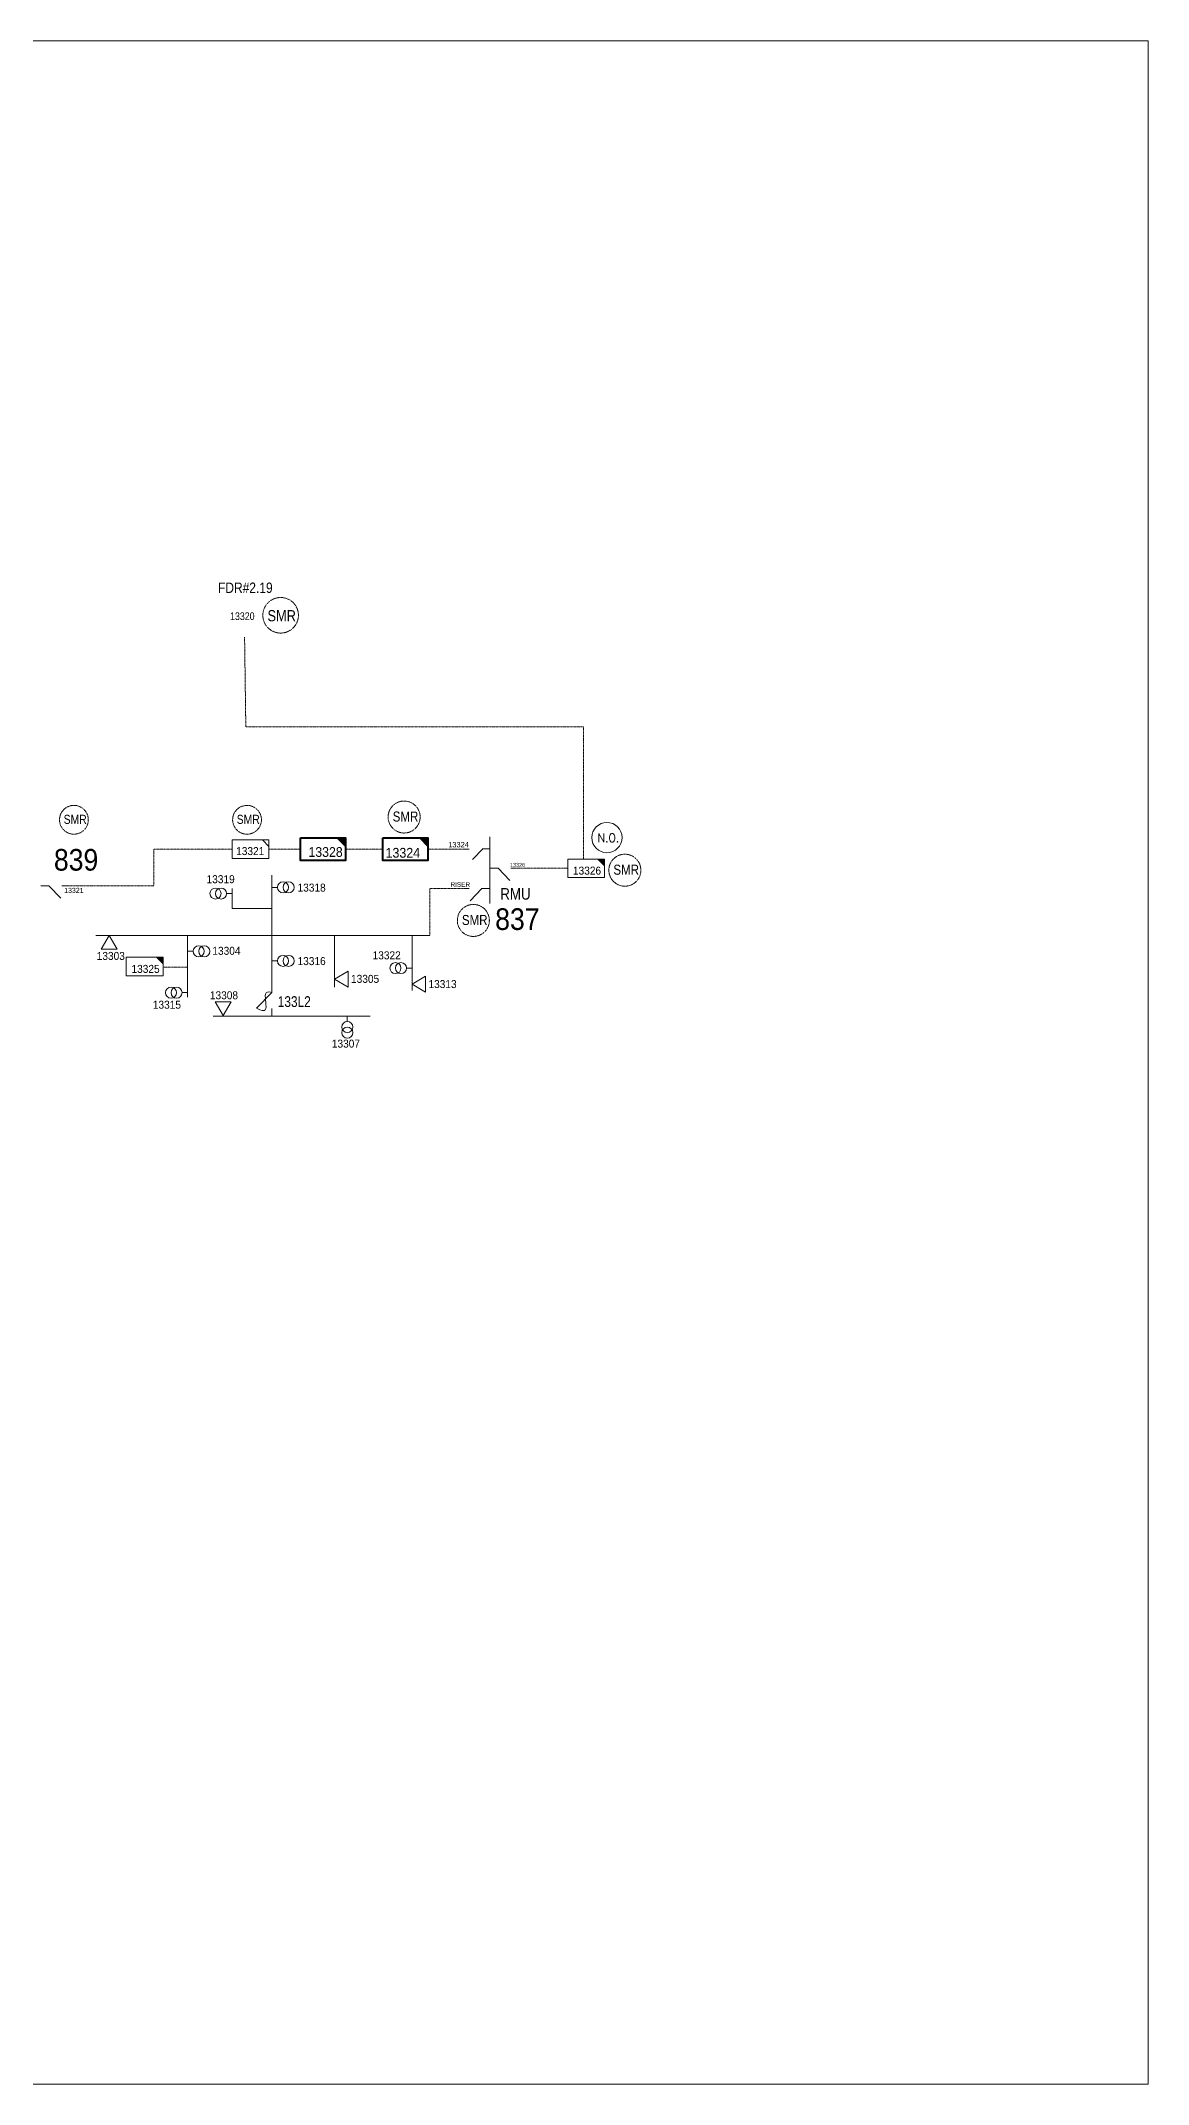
# Model space of a CAD drawing. Header units: metres. Extents: x 65984 to 144644, y -19036 to 23726.
# Drawn here: x 114538 to 114959, y 1150 to 1927 of the extents above; entities that cross this region are included whole.
import ezdxf
from ezdxf.enums import TextEntityAlignment as Align

# ---------------------------------------------------------------- set-up
doc = ezdxf.new("R2010")
doc.units = ezdxf.units.M
doc.header["$MEASUREMENT"] = 0
doc.linetypes.add('DGN Style 3', pattern=[0.013877, 0, -0.013877])
doc.layers.get('0').update_dxf_attribs({"color": 95, "lineweight": 40})
for name, color, linetype, lineweight in [('d_eos', 111, 'Continuous', 40), ('d_eos no', 121, 'Continuous', 40), ('d_fco', 5, 'Continuous', 40), ('d_fco text', 95, 'Continuous', 40), ('d_oh branch', 94, 'Continuous', 40), ('d_switch', 95, 'Continuous', 40), ('d_tf', 1, 'Continuous', 40), ('d_tf no', 6, 'Continuous', 40), ('d_tf_200', 1, 'Continuous', 40), ('d_ug cable', 95, 'Continuous', 40), ('d_unit sub', 7, 'Continuous', 40), ('Level 37', 7, 'Continuous', 0), ('O H MAIN FEEDER', 4, 'Continuous', 100), ('SW N O', 114, 'Continuous', 30)]:
    doc.layers.add(name, color=color, linetype=linetype, lineweight=lineweight)
doc.styles.add('NASKHF', font='naskhf.shx', dxfattribs={"height": 8})
doc.styles.add('Style-Arial', font='arial.ttf')
doc.styles.add('Style-ENGINEERING', font='ENGINEERING.shx')
doc.styles.add('Style-msdefault', font='msdefault.shx')
doc.styles.add('Style-STANDARD', font='STANDARD.shx')

# ---------------------------------------------------------------- blocks, each defined once
blk = doc.blocks.new('TFU_168')
at = {"layer": 'd_tf_200', "color": 151, "linetype": 'Continuous', "lineweight": 13}
blk.add_line((0, 10), (0, 0), dxfattribs=at)
at = {"layer": 'd_tf_200', "color": 151, "linetype": 'Continuous', "lineweight": 13, "extrusion": (0, 0, -1)}
for centre in [(0, 30), (0, 20)]:
    blk.add_circle(centre, 10, dxfattribs=at)
blk = doc.blocks.new('TF_8')
at = {"color": 0, "linetype": 'ByBlock', "lineweight": -2}
blk.add_line((6.3, 4.95), (9.9, 1.35), dxfattribs=at)
blk.add_3dface([(-10.1, 4.95), (9.9, 4.95), (9.9, -5.05), (-10.1, -5.05)], dxfattribs=at)
blk = doc.blocks.new('exist.us-1000kva')
at = {"color": 0, "linetype": 'ByBlock', "lineweight": -2, "flags": 128}
blk.add_lwpolyline([(40, 12.9), (32.8, 20), (40, 20)], close=True, dxfattribs=at)
at = {"color": 0, "linetype": 'ByBlock', "lineweight": -2, "extrusion": (0, 0, -1)}
blk.add_solid([(-40, 12.9), (-32.8, 20), (-40, 20)], dxfattribs=at)
at = {"color": 0, "linetype": 'ByBlock', "lineweight": -2, "xscale": 2, "yscale": 2}
blk.add_blockref('TF_8', (20.2, 10.1), dxfattribs=at)
blk = doc.blocks.new('FUSE01')
at = {"color": 0, "linetype": 'ByBlock', "lineweight": -2}
blk.add_line((0, -17.15), (0, -22.55), dxfattribs=at)
at = {"color": 0, "linetype": 'ByBlock', "lineweight": -2, "flags": 128}
blk.add_lwpolyline([(0, 0.05), (0, -5.75), (-11.2, -16.95)], dxfattribs=at)
at = {"color": 0, "linetype": 'ByBlock', "lineweight": -2}
blk.add_open_spline([(-11.2, -16.95), (3.4, -25.35), (-11.6, -1.35), (0, -5.75)], degree=3, dxfattribs=at)
blk = doc.blocks.new('TRA1_1442')
at = {"layer": 'd_tf', "color": 151, "linetype": 'Continuous', "lineweight": 13, "ltscale": 0.00019873, "extrusion": (0, 0, -1), "flags": 128}
blk.add_lwpolyline([(-10.1, -17), (-0.1, 0), (9.9, -17)], close=True, dxfattribs=at)
blk = doc.blocks.new('TRA1_1441')
at = {"layer": 'd_tf', "color": 151, "linetype": 'Continuous', "lineweight": 13, "ltscale": 0.00019873, "xscale": 1.000046566207833, "yscale": 1.000046566207833, "zscale": 1.000046566207833, "rotation": 180}
blk.add_blockref('TRA1_1442', (0, 0), dxfattribs=at)
blk = doc.blocks.new('TRA1_1444')
at = {"layer": 'd_tf', "color": 151, "linetype": 'Continuous', "lineweight": 13, "ltscale": 0.00019873, "extrusion": (0, 0, -1), "flags": 128}
blk.add_lwpolyline([(-10.1, -17), (-0.1, 0), (9.9, -17)], close=True, dxfattribs=at)
blk = doc.blocks.new('TRA1_1443')
at = {"layer": 'd_tf', "color": 151, "linetype": 'Continuous', "lineweight": 13, "ltscale": 0.00019873, "xscale": 1.000046566207833, "yscale": 1.000046566207833, "zscale": 1.000046566207833, "rotation": 180}
blk.add_blockref('TRA1_1444', (0, 0), dxfattribs=at)
blk = doc.blocks.new('*U893')
at = {"layer": 'SW N O', "color": 3, "lineweight": 13}
blk.add_circle((0, 0), 16.8, dxfattribs=at)
at = {"layer": 'SW N O', "color": 3, "lineweight": 13, "style": 'Style-STANDARD'}
blk.add_text('N.O.', height=9.6, dxfattribs=at).set_placement((1.7, -0.2), align=Align.MIDDLE_CENTER)

msp = doc.modelspace()

# ---------------------------------------------------------------- linework, layer by layer
at = {"layer": 'd_eos', "color": 2, "linetype": 'Continuous', "lineweight": 13, "ltscale": 0.506023}
for p, q in [((114709.15, 1624.53), (114709.15, 1599.1)), ((114701.18, 1619.83), (114699.31, 1619.83)), ((114709.15, 1612.55), (114712.21, 1612.55)), ((114712.21, 1612.55), (114716.7, 1607.94)), ((114717.12, 1612.55), (114718.98, 1612.55)), ((114538.35, 1605.85), (114541.42, 1605.85)), ((114541.42, 1605.85), (114545.9, 1601.23)), ((114546.33, 1605.85), (114548.19, 1605.85)), ((114701.18, 1604.85), (114699.31, 1604.85)), ((114706.08, 1604.85), (114701.6, 1600.23)), ((114709.15, 1604.85), (114706.08, 1604.85))]:
    msp.add_line(p, q, dxfattribs=at)
at = {"layer": 'd_eos', "color": 2, "linetype": 'Continuous', "lineweight": 13, "ltscale": 0.45542}
for p, q in [((114706.54, 1620.06), (114702.51, 1615.91)), ((114709.05, 1619.95), (114706.29, 1619.95))]:
    msp.add_line(p, q, dxfattribs=at)
at = {"layer": 'd_oh branch', "color": 151, "linetype": 'Continuous', "lineweight": 13}
for p, q in [((114626.23, 1567.17), (114626.23, 1609.89)), ((114611.08, 1597.23), (114611.08, 1604.85)), ((114611.08, 1597.23), (114626.23, 1597.23)), ((114559.19, 1586.92), (114686.28, 1586.92)), ((114594.16, 1586.92), (114594.16, 1563.55)), ((114650.06, 1586.92), (114650.06, 1567.37)), ((114679.51, 1586.92), (114679.51, 1566.1)), ((114603.81, 1556.36), (114663.6, 1556.36))]:
    msp.add_line(p, q, dxfattribs=at)
at = {"layer": 'd_ug cable', "color": 80, "linetype": 'DGN Style 3', "lineweight": 13}
msp.add_line((114718.98, 1612.55), (114738.7, 1612.55), dxfattribs=at)
at = {"layer": 'd_ug cable', "color": 151, "linetype": 'DGN Style 3', "lineweight": 13}
msp.add_line((114718.98, 1612.55), (114738.7, 1612.55), dxfattribs=at)
at = {"layer": 'd_ug cable', "color": 2, "linetype": 'DGN Style 3', "lineweight": 13}
msp.add_line((114701.18, 1604.85), (114699.31, 1604.85), dxfattribs=at)
at = {"layer": 'd_ug cable', "color": 80, "linetype": 'DGN Style 3', "lineweight": 13, "flags": 128}
for points in [[(114615.82, 1700.48), (114616.29, 1666.39), (114744.76, 1666.39), (114744.76, 1616.06)], [(114548.19, 1605.85), (114581.3, 1605.85), (114581.3, 1619.83), (114611.06, 1619.83)], [(114625.1, 1619.83), (114637.09, 1619.83)], [(114654.16, 1619.83), (114668.46, 1619.83)], [(114685.53, 1619.83), (114699.93, 1619.83)], [(114686.28, 1586.92), (114686.28, 1604.85), (114701.05, 1604.85)], [(114594.16, 1574.94), (114584.83, 1574.94)]]:
    msp.add_lwpolyline(points, dxfattribs=at)
at = {"layer": 'd_ug cable', "color": 3, "linetype": 'DGN Style 3', "lineweight": 13, "flags": 128}
msp.add_lwpolyline([(114615.82, 1700.48), (114616.29, 1666.39), (114744.76, 1666.39), (114744.76, 1616.06)], dxfattribs=at)
at = {"layer": 'd_ug cable', "color": 151, "linetype": 'DGN Style 3', "lineweight": 13, "flags": 128}
for points in [[(114548.19, 1605.85), (114581.3, 1605.85), (114581.3, 1619.83), (114611.06, 1619.83)], [(114625.1, 1619.83), (114637.09, 1619.83)], [(114654.16, 1619.83), (114668.46, 1619.83)], [(114685.53, 1619.83), (114699.93, 1619.83)], [(114686.28, 1586.92), (114686.28, 1604.85), (114701.05, 1604.85)], [(114594.16, 1574.94), (114584.83, 1574.94)]]:
    msp.add_lwpolyline(points, dxfattribs=at)
at = {"layer": 'd_ug cable', "color": 2, "linetype": 'DGN Style 3', "lineweight": 13}
for centre, radius in [((114629.53, 1708.79), 6.77), ((114550.92, 1631), 5.48), ((114616.75, 1631), 5.48), ((114676.5, 1632.05), 6.09), ((114760.44, 1611.82), 6.09), ((114702.82, 1592.71), 6.09)]:
    msp.add_circle(centre, radius, dxfattribs=at)
at = {"layer": 'O H MAIN FEEDER', "color": 140, "linetype": 'Continuous', "lineweight": 13, "flags": 128}
msp.add_lwpolyline([(114959.44, 1150.05), (113773.28, 1150.05), (113773.28, 1927.29), (114959.44, 1927.29)], close=True, dxfattribs=at)

# ---------------------------------------------------------------- block references
at = {"layer": 'd_fco', "color": 151, "linetype": 'Continuous', "lineweight": 13, "xscale": 0.5251962788791993, "yscale": 0.5251962788791993, "zscale": 0.1205302691593963, "rotation": 359.9997716821658}
msp.add_blockref('FUSE01', (114626.23, 1568.26), dxfattribs=at)
at = {"layer": 'd_tf', "color": 151, "linetype": 'Continuous', "lineweight": 13, "ltscale": 0.00019873, "xscale": 0.3043465217734176, "yscale": 0.3043465217734176, "zscale": 0.3043465217734176, "rotation": 179.9998173764003}
msp.add_blockref('TRA1_1443', (114564.23, 1586.92), dxfattribs=at)
at = {"layer": 'd_tf', "color": 151, "linetype": 'Continuous', "lineweight": 13, "ltscale": 0.00019873, "extrusion": (0, 0, -1), "xscale": 0.3043465217734176, "yscale": 0.3043465217734176, "zscale": 0.3043465217734176}
for name, p, rotation in [('TRA1_1441', (-114650.06, 1570.44), 90.0002461518961), ('TRA1_1441', (-114679.51, 1568.45), 90.0002461518961), ('TRA1_1443', (-114607.68, 1556.57), 359.9998173764003)]:
    msp.add_blockref(name, p, dxfattribs=dict(at, rotation=rotation))
at = {"layer": 'd_tf_200', "color": 151, "linetype": 'Continuous', "lineweight": 13, "extrusion": (0, 0, -1), "xscale": 0.2106220726720009, "yscale": 0.2106220726720009, "zscale": 0.2106220726720009}
for p, rotation in [((-114611.08, 1602.94), 269.9998570147347), ((-114679.51, 1574.58), 269.9998537689672), ((-114594.16, 1565.25), 269.9998570147347), ((-114654.88, 1556.36), 179.9999999999999)]:
    msp.add_blockref('TFU_168', p, dxfattribs=dict(at, rotation=rotation))
at = {"layer": 'd_tf_200', "color": 151, "linetype": 'Continuous', "lineweight": 13, "xscale": 0.2106220726720009, "yscale": 0.2106220726720009, "zscale": 0.2106220726720009}
for p, rotation in [((114626.23, 1605.28), 269.9999967539281), ((114594.16, 1580.98), 269.9998570147347), ((114626.23, 1577.33), 269.9999967539281)]:
    msp.add_blockref('TFU_168', p, dxfattribs=dict(at, rotation=rotation))
at = {"layer": 'd_ug cable', "color": 2, "linetype": 'DGN Style 3', "lineweight": 13, "xscale": 0.4267622666565714, "yscale": 0.4267622666565714, "zscale": 0.4267622666565714, "rotation": 359.9998570150538}
msp.add_blockref('exist.us-1000kva', (114668.46, 1615.56), dxfattribs=at)
at = {"layer": 'd_unit sub', "color": 2, "linetype": 'Continuous', "lineweight": 13, "zscale": 0.4267622666565712}
for name, p, xscale, yscale, rotation in [('TF_8', (114618.15, 1619.87), 0.7020735755733364, 0.7020735755733364, 359.9999999999999), ('exist.us-1000kva', (114738.7, 1609.04), 0.3510367877866681, 0.3510367877866681, 359.9998570150538)]:
    msp.add_blockref(name, p, dxfattribs=dict(at, xscale=xscale, yscale=yscale, rotation=rotation))
at = {"layer": 'd_unit sub', "color": 151, "linetype": 'Continuous', "lineweight": 40, "xscale": 0.4267622666565712, "yscale": 0.4267622666565712, "zscale": 0.4267622666565712, "rotation": 359.9998570150538}
msp.add_blockref('exist.us-1000kva', (114637.09, 1615.56), dxfattribs=at)
at = {"layer": 'd_unit sub', "color": 2, "linetype": 'Continuous', "lineweight": 40, "xscale": 0.4267622666565714, "yscale": 0.4267622666565714, "zscale": 0.4267622666565714, "rotation": 359.9998570150538}
msp.add_blockref('exist.us-1000kva', (114668.46, 1615.56), dxfattribs=at)
at = {"layer": 'd_unit sub', "color": 151, "linetype": 'Continuous', "lineweight": 13, "xscale": 0.3510367877866681, "yscale": 0.3510367877866681, "zscale": 0.4267622666565712, "rotation": 359.9998570150538}
msp.add_blockref('exist.us-1000kva', (114570.81, 1571.66), dxfattribs=at)
at = {"layer": 'SW N O', "color": 3, "lineweight": 13, "xscale": 0.3425936635261248, "yscale": 0.3425936635261248, "zscale": 0.3425936635261248}
msp.add_blockref('*U893', (114753.61, 1624.23), dxfattribs=at)

# ---------------------------------------------------------------- texts
at = {"layer": 'd_eos no', "color": 2, "linetype": 'Continuous', "lineweight": 13, "style": 'Style-Arial', "width": 0.88}
for s, p in [('839', (114543.31, 1619.89)), ('837', (114711.13, 1597.32))]:
    msp.add_text(s, height=8.226, dxfattribs=at).set_placement(p, align=Align.TOP_LEFT)
at = {"layer": 'd_fco text', "color": 80, "linetype": 'Continuous', "lineweight": 13, "style": 'Style-msdefault', "width": 0.82}
msp.add_text('133L2', height=4.113, rotation=359.96606, dxfattribs=at).set_placement((114640.99, 1563.89), align=Align.TOP_RIGHT)
at = {"layer": 'd_switch', "color": 55, "linetype": 'Continuous', "lineweight": 13, "style": 'Style-msdefault', "width": 0.857143}
msp.add_text('FDR#2.19', height=3.974, dxfattribs=at).set_placement((114605.73, 1721.25), align=Align.TOP_LEFT)
at = {"layer": 'd_switch', "color": 2, "linetype": 'Continuous', "lineweight": 13, "style": 'Style-msdefault', "width": 0.857143}
msp.add_text('13320', height=2.92, dxfattribs=at).set_placement((114610.31, 1709.91), align=Align.TOP_LEFT)
at = {"layer": 'd_switch', "color": 1, "linetype": 'Continuous', "lineweight": 30, "style": 'Style-ENGINEERING', "width": 0.857143}
msp.add_text('SMR', height=4.248, rotation=0.00263, dxfattribs=at).set_placement((114624.53, 1710.75), align=Align.TOP_LEFT)
at = {"layer": 'd_switch', "color": 1, "linetype": 'Continuous', "lineweight": 30, "ltscale": 0.81, "style": 'Style-ENGINEERING', "width": 0.857143}
for p in [(114547.01, 1632.89), (114612.83, 1632.89)]:
    msp.add_text('SMR', height=3.441, rotation=0.00263, dxfattribs=at).set_placement(p, align=Align.TOP_LEFT)
at = {"layer": 'd_switch', "color": 1, "linetype": 'Continuous', "lineweight": 30, "ltscale": 0.9, "style": 'Style-ENGINEERING', "width": 0.857143}
for p in [(114672.15, 1634.15), (114756.09, 1613.92), (114698.46, 1594.8)]:
    msp.add_text('SMR', height=3.824, rotation=0.00263, dxfattribs=at).set_placement(p, align=Align.TOP_LEFT)
at = {"layer": 'd_switch', "color": 7, "linetype": 'Continuous', "lineweight": 13, "ltscale": 0.818838, "style": 'Style-ENGINEERING', "width": 0.857143}
msp.add_text('13324', height=2.055, dxfattribs=at).set_placement((114693.29, 1620.5))
at = {"layer": 'd_switch', "color": 7, "linetype": 'Continuous', "lineweight": 13, "ltscale": 0.672907, "style": 'Style-ENGINEERING', "width": 0.857143}
msp.add_text('13326', height=1.502, dxfattribs=at).set_placement((114716.75, 1613.11))
at = {"layer": 'd_switch', "color": 7, "linetype": 'Continuous', "lineweight": 13, "ltscale": 0.789458, "style": 'Style-ENGINEERING', "width": 0.857143}
msp.add_text('13321', height=1.93, dxfattribs=at).set_placement((114554.58, 1605.11), align=Align.TOP_RIGHT)
at = {"layer": 'd_switch', "color": 7, "linetype": 'Continuous', "lineweight": 13, "ltscale": 0.753299, "insert": (114694.13, 1605.46), "char_height": 1.7773, "width": 7.0538, "attachment_point": 7, "style": 'NASKHF'}
msp.add_mtext('\\FENGINEERING;\\H1x;\\W0.857143;RISER', dxfattribs=at)
at = {"layer": 'd_tf no', "color": 80, "linetype": 'Continuous', "lineweight": 13, "style": 'Style-msdefault', "width": 0.945946}
for s, p in [('13321', (114612.61, 1620.62)), ('13318', (114635.96, 1606.72)), ('13316', (114635.96, 1578.77))]:
    msp.add_text(s, height=3.043, dxfattribs=at).set_placement(p, align=Align.TOP_LEFT)
at = {"layer": 'd_tf no', "color": 80, "linetype": 'Continuous', "lineweight": 40, "style": 'Style-msdefault', "width": 0.945946}
msp.add_text('13328', height=3.7, rotation=0.00014, dxfattribs=at).set_placement((114653.13, 1620.59), align=Align.TOP_RIGHT)
at = {"layer": 'd_tf no', "color": 2, "linetype": 'Continuous', "lineweight": 40, "style": 'Style-msdefault', "width": 0.947368}
msp.add_text('13324', height=3.724, dxfattribs=at).set_placement((114669.45, 1620.3), align=Align.TOP_LEFT)
at = {"layer": 'd_tf no', "color": 80, "linetype": 'Continuous', "lineweight": 13, "style": 'Style-msdefault', "width": 0.945946}
for s, p in [('13319', (114612.06, 1606.88)), ('13303', (114570.29, 1577.69)), ('13304', (114614.27, 1579.64)), ('13315', (114591.63, 1559.13))]:
    msp.add_text(s, height=3.043, dxfattribs=at).set_placement(p, align=Align.RIGHT)
for s, p in [('13326', (114751.4, 1613.18)), ('13325', (114583.51, 1575.8))]:
    msp.add_text(s, height=3.043, rotation=0.00014, dxfattribs=at).set_placement(p, align=Align.TOP_RIGHT)
for s, p in [('13322', (114675.21, 1580.96)), ('13308', (114613.33, 1565.76))]:
    msp.add_text(s, height=3.043, dxfattribs=at).set_placement(p, align=Align.TOP_RIGHT)
for s, p in [('13305', (114656.3, 1568.97)), ('13313', (114685.75, 1566.99)), ('13307', (114649, 1544.33))]:
    msp.add_text(s, height=3.043, dxfattribs=at).set_placement(p)
at = {"layer": 'd_ug cable', "color": 2, "linetype": 'DGN Style 3', "lineweight": 13, "style": 'Style-msdefault'}
for s, height, width, p in [('13321', 3.043, 0.945946, (114612.61, 1620.62)), ('13324', 3.724, 0.947368, (114669.45, 1620.3))]:
    msp.add_text(s, height=height, dxfattribs=dict(at, width=width)).set_placement(p, align=Align.TOP_LEFT)
at = {"layer": 'd_ug cable', "color": 151, "linetype": 'DGN Style 3', "lineweight": 13, "style": 'Style-msdefault'}
for s, height, rotation, width, p in [('13328', 3.7, 0.00014, 0.945946, (114653.13, 1620.59)), ('13325', 3.043, 0.00014, 0.945946, (114583.51, 1575.8)), ('133L2', 4.113, 359.96606, 0.82, (114640.99, 1563.89))]:
    msp.add_text(s, height=height, rotation=rotation, dxfattribs=dict(at, width=width)).set_placement(p, align=Align.TOP_RIGHT)
at = {"layer": 'd_ug cable', "color": 151, "linetype": 'DGN Style 3', "lineweight": 13, "style": 'Style-msdefault', "width": 0.945946}
for s, p in [('13319', (114612.06, 1606.88)), ('13303', (114570.29, 1577.69)), ('13304', (114614.27, 1579.64)), ('13315', (114591.63, 1559.13))]:
    msp.add_text(s, height=3.043, dxfattribs=at).set_placement(p, align=Align.RIGHT)
at = {"layer": 'd_ug cable', "color": 2, "linetype": 'DGN Style 3', "lineweight": 13, "style": 'Style-msdefault', "width": 0.945946}
msp.add_text('13326', height=3.043, rotation=0.00014, dxfattribs=at).set_placement((114751.4, 1613.18), align=Align.TOP_RIGHT)
at = {"layer": 'd_ug cable', "color": 151, "linetype": 'DGN Style 3', "lineweight": 13, "style": 'Style-msdefault', "width": 0.945946}
for s, p in [('13318', (114635.96, 1606.72)), ('13316', (114635.96, 1578.77))]:
    msp.add_text(s, height=3.043, dxfattribs=at).set_placement(p, align=Align.TOP_LEFT)
for s, p in [('13322', (114675.21, 1580.96)), ('13308', (114613.33, 1565.76))]:
    msp.add_text(s, height=3.043, dxfattribs=at).set_placement(p, align=Align.TOP_RIGHT)
for s, p in [('13305', (114656.3, 1568.97)), ('13313', (114685.75, 1566.99)), ('13307', (114649, 1544.33))]:
    msp.add_text(s, height=3.043, dxfattribs=at).set_placement(p)
at = {"layer": 'Level 37', "color": 2, "linetype": 'Continuous', "lineweight": 13, "ltscale": 0.9, "style": 'Style-msdefault', "width": 0.86}
msp.add_text('RMU', height=4.41, rotation=0.00037, dxfattribs=at).set_placement((114724.61, 1605.02), align=Align.TOP_RIGHT)

doc.saveas('drawing.dxf')
